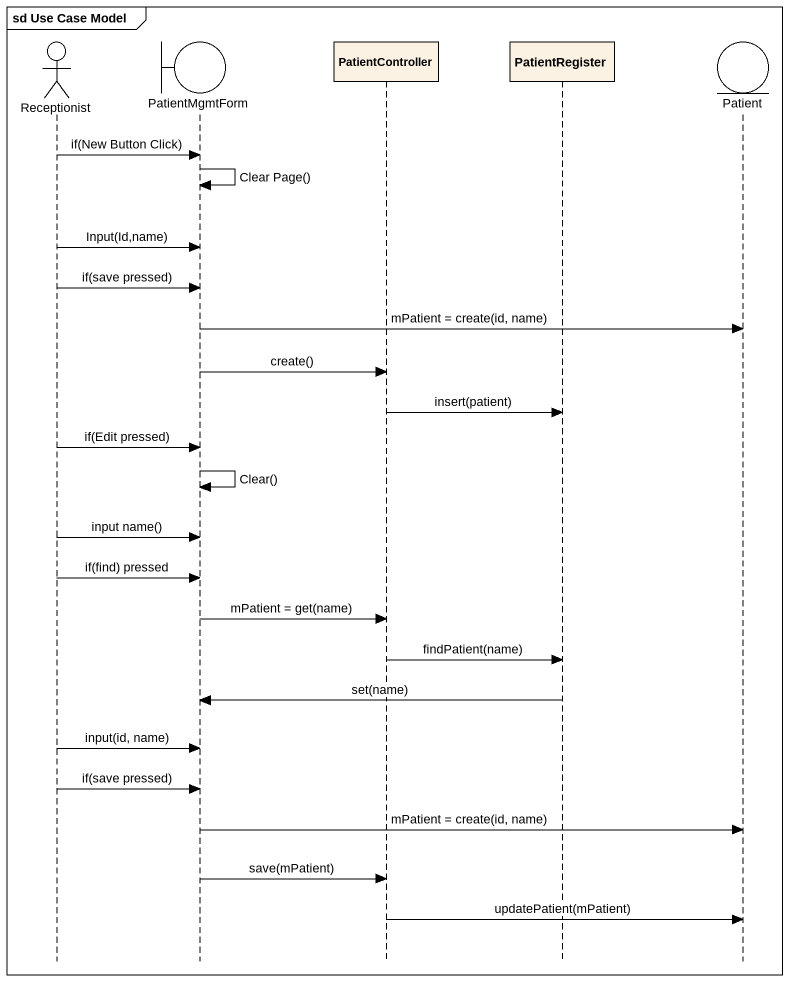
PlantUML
@startuml
mainframe sd Use Case Model
hide footbox
actor Receptionist
boundary PatientMgmtForm
participant PatientController
participant PatientRegister
entity Patient

Receptionist -> PatientMgmtForm : if(New Button Click)
PatientMgmtForm -> PatientMgmtForm : Clear Page()
Receptionist -> PatientMgmtForm : Input(Id,name)
Receptionist -> PatientMgmtForm : if(save pressed)
PatientMgmtForm -> Patient : mPatient = create(id, name)
PatientMgmtForm -> PatientController : create()
PatientController -> PatientRegister : insert(patient)
Receptionist -> PatientMgmtForm : if(Edit pressed)
PatientMgmtForm -> PatientMgmtForm : Clear()
Receptionist -> PatientMgmtForm : input name()
Receptionist -> PatientMgmtForm : if(find) pressed
PatientMgmtForm -> PatientController : mPatient = get(name)
PatientController -> PatientRegister : findPatient(name)
PatientRegister -> PatientMgmtForm : set(name)
Receptionist -> PatientMgmtForm : input(id, name)
Receptionist -> PatientMgmtForm : if(save pressed)
PatientMgmtForm -> Patient : mPatient = create(id, name)
PatientMgmtForm -> PatientController : save(mPatient)
PatientController -> Patient : updatePatient(mPatient)
@enduml
